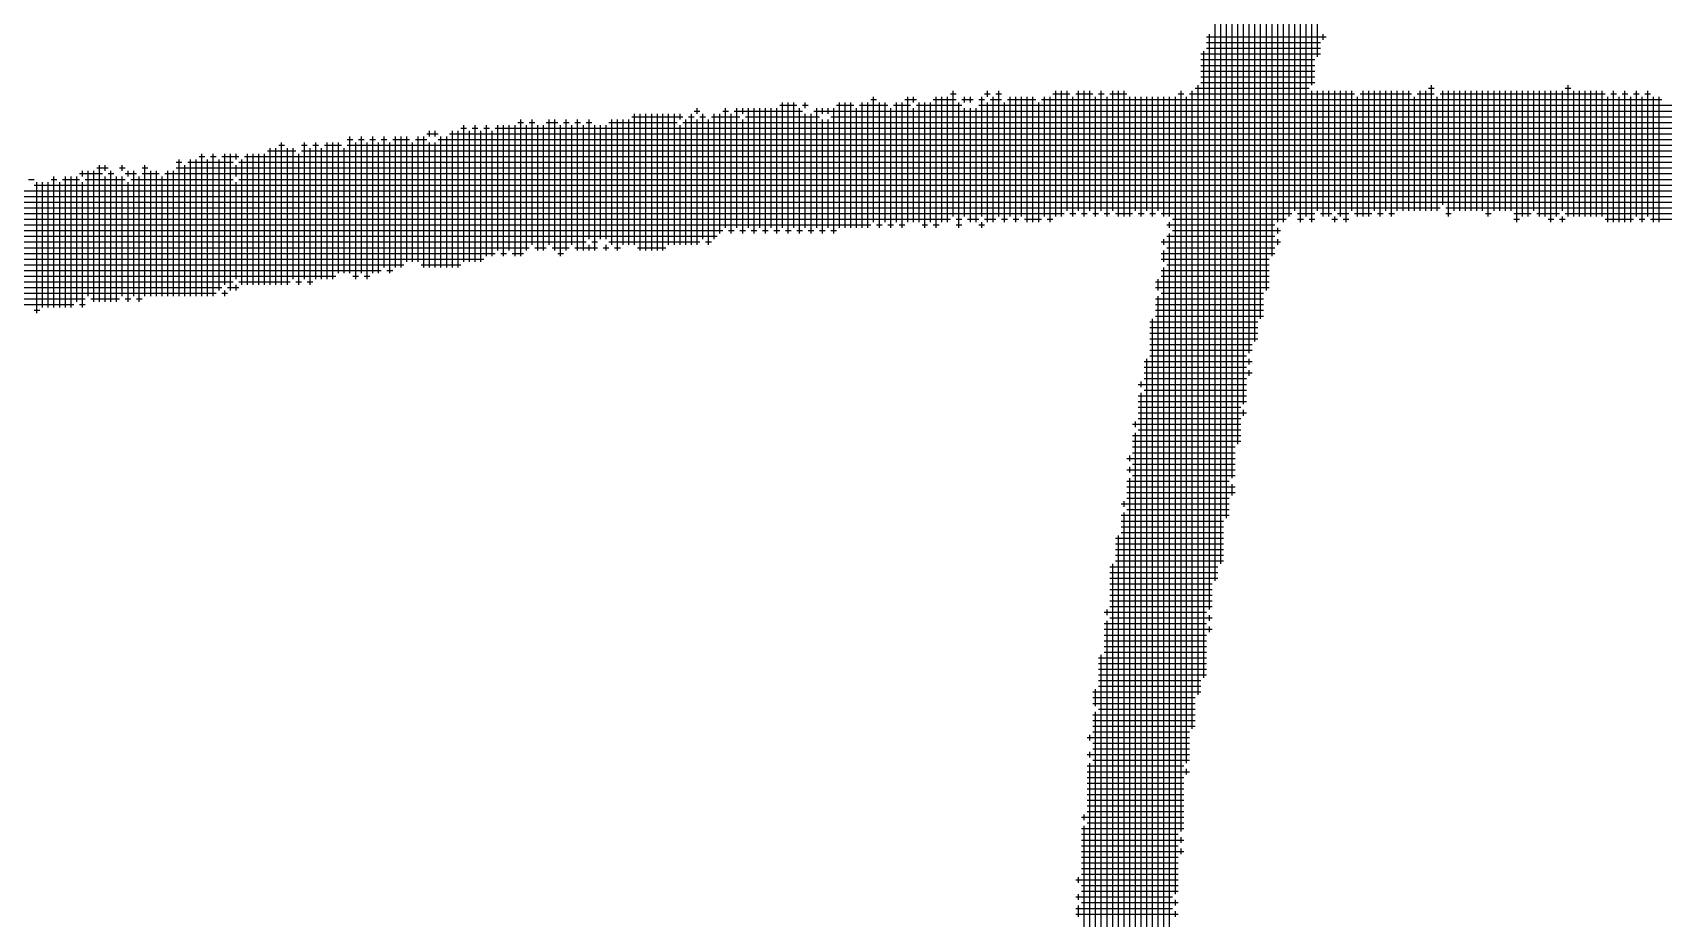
# Model space of a CAD drawing. Header units: feet. Extents: x 0 to 510288, y 0 to 371336.
# Drawn here: x 357840 to 359193, y 88066 to 88801 of the extents above; entities that cross this region are included whole.
import ezdxf

# ---------------------------------------------------------------- set-up
doc = ezdxf.new("R2010")
doc.units = ezdxf.units.FT
doc.header["$LTSCALE"] = 100
doc.header["$MEASUREMENT"] = 0
doc.layers.add('CX-MISC', color=2, linetype='CONTINUOUS')

msp = doc.modelspace()

# ---------------------------------------------------------------- linework, layer by layer
at = {"layer": 'CX-MISC'}
for p, q in [((358906.2, 88780.4, 12271.3), (358906.2, 89224.6, 12271.3)), ((358892, 88643.4, 12271.3), (358892, 89215.1, 12271.3)), ((358896.7, 88648.1, 12271.3), (358896.7, 89219.8, 12271.3)), ((358901.5, 88756.8, 12271.3), (358901.5, 89219.8, 12271.3)), ((358887.3, 88652.8, 12271.3), (358887.3, 89068.6, 12271.3)), ((358882.6, 88648.1, 12271.3), (358882.6, 89049.7, 12271.3)), ((358877.8, 88643.4, 12271.3), (358877.8, 89030.8, 12271.3)), ((358873.1, 88643.4, 12271.3), (358873.1, 89002.5, 12271.3)), ((358868.4, 88615, 12271.3), (358868.4, 88988.3, 12271.3)), ((358863.7, 88586.7, 12271.3), (358863.7, 88969.4, 12271.3)), ((358858.9, 88563.1, 12271.3), (358858.9, 88955.2, 12271.3)), ((358854.2, 88544.2, 12271.3), (358854.2, 88941.1, 12271.3)), ((358849.5, 88534.7, 12271.3), (358849.5, 88917.4, 12271.3)), ((358844.8, 88492.2, 12271.3), (358844.8, 88893.8, 12271.3)), ((358840, 88459.1, 12271.3), (358840, 88884.4, 12271.3)), ((358835.3, 88430.8, 12271.3), (358835.3, 88860.7, 12271.3)), ((358830.6, 88397.7, 12271.3), (358830.6, 88851.3, 12271.3)), ((358825.9, 88359.9, 12271.3), (358825.9, 88832.4, 12271.3)), ((358821.1, 88345.7, 12271.3), (358821.1, 88822.9, 12271.3)), ((358814, 88797, 12271.3), (358913.3, 88797, 12271.3)), ((358814, 88792.2, 12271.3), (358908.5, 88792.2, 12271.3)), ((358816.4, 88322.1, 12271.3), (358816.4, 88799.3, 12271.3)), ((358910.9, 88794.6, 12271.3), (358910.9, 88799.3, 12271.3)), ((358809.3, 88782.8, 12271.3), (358908.5, 88782.8, 12271.3)), ((358809.3, 88778.1, 12271.3), (358903.8, 88778.1, 12271.3)), ((358811.7, 88265.4, 12271.3), (358811.7, 88785.1, 12271.3)), ((358814, 88787.5, 12271.3), (358908.5, 88787.5, 12271.3)), ((358809.3, 88773.3, 12271.3), (358903.8, 88773.3, 12271.3)), ((358809.3, 88768.6, 12271.3), (358903.8, 88768.6, 12271.3)), ((358809.3, 88763.9, 12271.3), (358903.8, 88763.9, 12271.3)), ((358601.4, 88749.7, 12271.3), (358606.1, 88749.7, 12271.3)), ((358603.8, 88648.1, 12271.3), (358603.8, 88752.1, 12271.3)), ((358629.8, 88749.7, 12271.3), (358634.5, 88749.7, 12271.3)), ((358632.1, 88747.3, 12271.3), (358632.1, 88752.1, 12271.3)), ((358639.2, 88749.7, 12271.3), (358643.9, 88749.7, 12271.3)), ((358641.6, 88648.1, 12271.3), (358641.6, 88752.1, 12271.3)), ((358686.5, 88749.7, 12271.3), (358700.6, 88749.7, 12271.3)), ((358688.8, 88648.1, 12271.3), (358688.8, 88752.1, 12271.3)), ((358693.6, 88648.1, 12271.3), (358693.6, 88752.1, 12271.3)), ((358698.3, 88652.8, 12271.3), (358698.3, 88752.1, 12271.3)), ((358705.4, 88749.7, 12271.3), (358719.5, 88749.7, 12271.3)), ((358707.7, 88652.8, 12271.3), (358707.7, 88752.1, 12271.3)), ((358712.5, 88648.1, 12271.3), (358712.5, 88752.1, 12271.3)), ((358717.2, 88652.8, 12271.3), (358717.2, 88752.1, 12271.3)), ((358724.3, 88749.7, 12271.3), (358729, 88749.7, 12271.3)), ((358726.6, 88652.8, 12271.3), (358726.6, 88752.1, 12271.3)), ((358733.7, 88749.7, 12271.3), (358747.9, 88749.7, 12271.3)), ((358736.1, 88652.8, 12271.3), (358736.1, 88752.1, 12271.3)), ((358740.8, 88648.1, 12271.3), (358740.8, 88752.1, 12271.3)), ((358745.5, 88648.1, 12271.3), (358745.5, 88752.1, 12271.3)), ((358790.4, 88749.7, 12271.3), (358795.1, 88749.7, 12271.3)), ((358792.8, 88137.8, 12271.3), (358792.8, 88752.1, 12271.3)), ((358799.9, 88749.7, 12271.3), (358936.9, 88749.7, 12271.3)), ((358802.2, 88222.9, 12271.3), (358802.2, 88752.1, 12271.3)), ((358804.6, 88754.4, 12271.3), (358899.1, 88754.4, 12271.3)), ((358807, 88251.2, 12271.3), (358807, 88756.8, 12271.3)), ((358809.3, 88759.2, 12271.3), (358903.8, 88759.2, 12271.3)), ((358901.5, 88643.4, 12271.3), (358901.5, 88752.1, 12271.3)), ((358906.2, 88652.8, 12271.3), (358906.2, 88752.1, 12271.3)), ((358910.9, 88648.1, 12271.3), (358910.9, 88752.1, 12271.3)), ((358915.6, 88648.1, 12271.3), (358915.6, 88752.1, 12271.3)), ((358920.4, 88652.8, 12271.3), (358920.4, 88752.1, 12271.3)), ((358925.1, 88648.1, 12271.3), (358925.1, 88752.1, 12271.3)), ((358929.8, 88643.4, 12271.3), (358929.8, 88752.1, 12271.3)), ((358934.5, 88652.8, 12271.3), (358934.5, 88752.1, 12271.3)), ((358941.6, 88749.7, 12271.3), (358984.1, 88749.7, 12271.3)), ((358944, 88648.1, 12271.3), (358944, 88752.1, 12271.3)), ((358948.7, 88648.1, 12271.3), (358948.7, 88752.1, 12271.3)), ((358953.4, 88652.8, 12271.3), (358953.4, 88752.1, 12271.3)), ((358958.2, 88648.1, 12271.3), (358958.2, 88752.1, 12271.3)), ((358962.9, 88652.8, 12271.3), (358962.9, 88752.1, 12271.3)), ((358967.6, 88648.1, 12271.3), (358967.6, 88752.1, 12271.3)), ((358972.3, 88652.8, 12271.3), (358972.3, 88752.1, 12271.3)), ((358977.1, 88652.8, 12271.3), (358977.1, 88752.1, 12271.3)), ((358981.8, 88652.8, 12271.3), (358981.8, 88752.1, 12271.3)), ((358988.9, 88749.7, 12271.3), (359003, 88749.7, 12271.3)), ((358991.2, 88652.8, 12271.3), (358991.2, 88752.1, 12271.3)), ((358996, 88652.8, 12271.3), (358996, 88752.1, 12271.3)), ((358998.3, 88754.4, 12271.3), (359003, 88754.4, 12271.3)), ((359000.7, 88652.8, 12271.3), (359000.7, 88756.8, 12271.3)), ((359007.8, 88749.7, 12271.3), (359144.8, 88749.7, 12271.3)), ((359010.1, 88657.6, 12271.3), (359010.1, 88752.1, 12271.3)), ((359014.9, 88648.1, 12271.3), (359014.9, 88752.1, 12271.3)), ((359019.6, 88652.8, 12271.3), (359019.6, 88752.1, 12271.3)), ((359024.3, 88652.8, 12271.3), (359024.3, 88752.1, 12271.3)), ((359029, 88652.8, 12271.3), (359029, 88752.1, 12271.3)), ((359033.8, 88652.8, 12271.3), (359033.8, 88752.1, 12271.3)), ((359038.5, 88652.8, 12271.3), (359038.5, 88752.1, 12271.3)), ((359043.2, 88652.8, 12271.3), (359043.2, 88752.1, 12271.3)), ((359047.9, 88648.1, 12271.3), (359047.9, 88752.1, 12271.3)), ((359052.7, 88652.8, 12271.3), (359052.7, 88752.1, 12271.3)), ((359057.4, 88652.8, 12271.3), (359057.4, 88752.1, 12271.3)), ((359062.1, 88652.8, 12271.3), (359062.1, 88752.1, 12271.3)), ((359066.8, 88652.8, 12271.3), (359066.8, 88752.1, 12271.3)), ((359071.6, 88643.4, 12271.3), (359071.6, 88752.1, 12271.3)), ((359076.3, 88648.1, 12271.3), (359076.3, 88752.1, 12271.3)), ((359081, 88648.1, 12271.3), (359081, 88752.1, 12271.3)), ((359085.7, 88652.8, 12271.3), (359085.7, 88752.1, 12271.3)), ((359090.5, 88648.1, 12271.3), (359090.5, 88752.1, 12271.3)), ((359095.2, 88648.1, 12271.3), (359095.2, 88752.1, 12271.3)), ((359099.9, 88643.4, 12271.3), (359099.9, 88752.1, 12271.3)), ((359104.6, 88648.1, 12271.3), (359104.6, 88752.1, 12271.3)), ((359109.4, 88652.8, 12271.3), (359109.4, 88752.1, 12271.3)), ((359111.7, 88754.4, 12271.3), (359116.4, 88754.4, 12271.3)), ((359114.1, 88648.1, 12271.3), (359114.1, 88756.8, 12271.3)), ((359118.8, 88648.1, 12271.3), (359118.8, 88752.1, 12271.3)), ((359123.5, 88648.1, 12271.3), (359123.5, 88752.1, 12271.3)), ((359128.3, 88648.1, 12271.3), (359128.3, 88752.1, 12271.3)), ((359133, 88648.1, 12271.3), (359133, 88752.1, 12271.3)), ((359137.7, 88648.1, 12271.3), (359137.7, 88752.1, 12271.3)), ((359142.4, 88648.1, 12271.3), (359142.4, 88752.1, 12271.3)), ((359149.5, 88749.7, 12271.3), (359154.2, 88749.7, 12271.3)), ((359151.9, 88643.4, 12271.3), (359151.9, 88752.1, 12271.3)), ((359159, 88749.7, 12271.3), (359163.7, 88749.7, 12271.3)), ((359161.3, 88643.4, 12271.3), (359161.3, 88752.1, 12271.3)), ((359168.4, 88749.7, 12271.3), (359173.1, 88749.7, 12271.3)), ((359170.8, 88648.1, 12271.3), (359170.8, 88752.1, 12271.3)), ((359177.9, 88749.7, 12271.3), (359182.6, 88749.7, 12271.3)), ((359180.2, 88648.1, 12271.3), (359180.2, 88752.1, 12271.3)), ((358391.2, 88733.2, 12271.3), (358391.2, 88737.9, 12271.3)), ((358414.8, 88638.7, 12271.3), (358414.8, 88737.9, 12271.3)), ((358424.2, 88638.7, 12271.3), (358424.2, 88737.9, 12271.3)), ((358429, 88733.2, 12271.3), (358429, 88737.9, 12271.3)), ((358433.7, 88638.7, 12271.3), (358433.7, 88737.9, 12271.3)), ((358438.4, 88633.9, 12271.3), (358438.4, 88737.9, 12271.3)), ((358443.1, 88638.7, 12271.3), (358443.1, 88737.9, 12271.3)), ((358447.9, 88633.9, 12271.3), (358447.9, 88737.9, 12271.3)), ((358452.6, 88638.7, 12271.3), (358452.6, 88737.9, 12271.3)), ((358457.3, 88633.9, 12271.3), (358457.3, 88737.9, 12271.3)), ((358459.7, 88740.3, 12271.3), (358473.8, 88740.3, 12271.3)), ((358462, 88638.7, 12271.3), (358462, 88742.6, 12271.3)), ((358466.8, 88633.9, 12271.3), (358466.8, 88742.6, 12271.3)), ((358471.5, 88638.7, 12271.3), (358471.5, 88742.6, 12271.3)), ((358476.2, 88633.9, 12271.3), (358476.2, 88737.9, 12271.3)), ((358478.6, 88740.3, 12271.3), (358483.3, 88740.3, 12271.3)), ((358480.9, 88737.9, 12271.3), (358480.9, 88742.6, 12271.3)), ((358490.4, 88638.7, 12271.3), (358490.4, 88737.9, 12271.3)), ((358495.1, 88733.2, 12271.3), (358495.1, 88737.9, 12271.3)), ((358499.8, 88733.2, 12271.3), (358499.8, 88737.9, 12271.3)), ((358504.6, 88633.9, 12271.3), (358504.6, 88737.9, 12271.3)), ((358506.9, 88740.3, 12271.3), (358521.1, 88740.3, 12271.3)), ((358509.3, 88638.7, 12271.3), (358509.3, 88742.6, 12271.3)), ((358514, 88638.7, 12271.3), (358514, 88742.6, 12271.3)), ((358518.7, 88638.7, 12271.3), (358518.7, 88742.6, 12271.3)), ((358523.5, 88638.7, 12271.3), (358523.5, 88737.9, 12271.3)), ((358525.8, 88740.3, 12271.3), (358549.4, 88740.3, 12271.3)), ((358528.2, 88638.7, 12271.3), (358528.2, 88742.6, 12271.3)), ((358532.9, 88638.7, 12271.3), (358532.9, 88742.6, 12271.3)), ((358535.3, 88745, 12271.3), (358540, 88745, 12271.3)), ((358537.6, 88643.4, 12271.3), (358537.6, 88747.3, 12271.3)), ((358542.4, 88638.7, 12271.3), (358542.4, 88742.6, 12271.3)), ((358547.1, 88643.4, 12271.3), (358547.1, 88742.6, 12271.3)), ((358551.8, 88638.7, 12271.3), (358551.8, 88737.9, 12271.3)), ((358554.2, 88740.3, 12271.3), (358568.3, 88740.3, 12271.3)), ((358556.5, 88643.4, 12271.3), (358556.5, 88742.6, 12271.3)), ((358561.3, 88638.7, 12271.3), (358561.3, 88742.6, 12271.3)), ((358563.6, 88745, 12271.3), (358573.1, 88745, 12271.3)), ((358566, 88643.4, 12271.3), (358566, 88747.3, 12271.3)), ((358570.7, 88742.6, 12271.3), (358570.7, 88747.3, 12271.3)), ((358570.7, 88643.4, 12271.3), (358570.7, 88737.9, 12271.3)), ((358573.1, 88740.3, 12271.3), (358610.9, 88740.3, 12271.3)), ((358575.4, 88643.4, 12271.3), (358575.4, 88742.6, 12271.3)), ((358580.2, 88638.7, 12271.3), (358580.2, 88742.6, 12271.3)), ((358584.9, 88643.4, 12271.3), (358584.9, 88742.6, 12271.3)), ((358587.2, 88745, 12271.3), (358606.1, 88745, 12271.3)), ((358589.6, 88638.7, 12271.3), (358589.6, 88747.3, 12271.3)), ((358594.3, 88643.4, 12271.3), (358594.3, 88747.3, 12271.3)), ((358599.1, 88643.4, 12271.3), (358599.1, 88747.3, 12271.3)), ((358608.5, 88638.7, 12271.3), (358608.5, 88742.6, 12271.3)), ((358610.9, 88745, 12271.3), (358620.3, 88745, 12271.3)), ((358613.2, 88742.6, 12271.3), (358613.2, 88747.3, 12271.3)), ((358613.2, 88648.1, 12271.3), (358613.2, 88737.9, 12271.3)), ((358618, 88742.6, 12271.3), (358618, 88747.3, 12271.3)), ((358618, 88643.4, 12271.3), (358618, 88737.9, 12271.3)), ((358622.7, 88643.4, 12271.3), (358622.7, 88737.9, 12271.3)), ((358625, 88745, 12271.3), (358629.8, 88745, 12271.3)), ((358625, 88740.3, 12271.3), (359296, 88740.3, 12271.3)), ((358627.4, 88648.1, 12271.3), (358627.4, 88747.3, 12271.3)), ((358632.1, 88643.4, 12271.3), (358632.1, 88742.6, 12271.3)), ((358634.5, 88745, 12271.3), (358643.9, 88745, 12271.3)), ((358636.9, 88643.4, 12271.3), (358636.9, 88747.3, 12271.3)), ((358646.3, 88643.4, 12271.3), (358646.3, 88742.6, 12271.3)), ((358648.7, 88745, 12271.3), (358672.3, 88745, 12271.3)), ((358651, 88648.1, 12271.3), (358651, 88747.3, 12271.3)), ((358655.8, 88643.4, 12271.3), (358655.8, 88747.3, 12271.3)), ((358660.5, 88648.1, 12271.3), (358660.5, 88747.3, 12271.3)), ((358665.2, 88643.4, 12271.3), (358665.2, 88747.3, 12271.3)), ((358669.9, 88643.4, 12271.3), (358669.9, 88747.3, 12271.3)), ((358674.7, 88643.4, 12271.3), (358674.7, 88742.6, 12271.3)), ((358677, 88745, 12271.3), (359192, 88745, 12271.3)), ((358679.4, 88648.1, 12271.3), (358679.4, 88747.3, 12271.3)), ((358684.1, 88643.4, 12271.3), (358684.1, 88747.3, 12271.3)), ((358703, 88648.1, 12271.3), (358703, 88747.3, 12271.3)), ((358721.9, 88648.1, 12271.3), (358721.9, 88747.3, 12271.3)), ((358731.4, 88648.1, 12271.3), (358731.4, 88747.3, 12271.3)), ((358750.3, 88648.1, 12271.3), (358750.3, 88747.3, 12271.3)), ((358755, 88652.8, 12271.3), (358755, 88747.3, 12271.3)), ((358759.7, 88648.1, 12271.3), (358759.7, 88747.3, 12271.3)), ((358764.4, 88652.8, 12271.3), (358764.4, 88747.3, 12271.3)), ((358769.2, 88648.1, 12271.3), (358769.2, 88747.3, 12271.3)), ((358773.9, 88652.8, 12271.3), (358773.9, 88747.3, 12271.3)), ((358778.6, 88648.1, 12271.3), (358778.6, 88747.3, 12271.3)), ((358783.3, 88648.1, 12271.3), (358783.3, 88747.3, 12271.3)), ((358788.1, 88085.8, 12271.3), (358788.1, 88747.3, 12271.3)), ((358797.5, 88194.5, 12271.3), (358797.5, 88747.3, 12271.3)), ((358939.3, 88648.1, 12271.3), (358939.3, 88747.3, 12271.3)), ((358986.5, 88652.8, 12271.3), (358986.5, 88747.3, 12271.3)), ((359005.4, 88652.8, 12271.3), (359005.4, 88747.3, 12271.3)), ((359147.2, 88643.4, 12271.3), (359147.2, 88747.3, 12271.3)), ((359156.6, 88643.4, 12271.3), (359156.6, 88747.3, 12271.3)), ((359166.1, 88643.4, 12271.3), (359166.1, 88747.3, 12271.3)), ((359175.5, 88643.4, 12271.3), (359175.5, 88747.3, 12271.3)), ((359185, 88643.4, 12271.3), (359185, 88747.3, 12271.3)), ((359189.7, 88643.4, 12271.3), (359189.7, 88747.3, 12271.3)), ((358197.4, 88610.3, 12271.3), (358197.4, 88723.7, 12271.3)), ((358206.9, 88610.3, 12271.3), (358206.9, 88723.7, 12271.3)), ((358216.3, 88615, 12271.3), (358216.3, 88723.7, 12271.3)), ((358225.8, 88619.8, 12271.3), (358225.8, 88723.7, 12271.3)), ((358230.5, 88615, 12271.3), (358230.5, 88723.7, 12271.3)), ((358235.2, 88619.8, 12271.3), (358235.2, 88723.7, 12271.3)), ((358240, 88615, 12271.3), (358240, 88723.7, 12271.3)), ((358242.3, 88726.1, 12271.3), (358247, 88726.1, 12271.3)), ((358244.7, 88615, 12271.3), (358244.7, 88728.4, 12271.3)), ((358249.4, 88619.8, 12271.3), (358249.4, 88723.7, 12271.3)), ((358251.8, 88726.1, 12271.3), (358256.5, 88726.1, 12271.3)), ((358254.1, 88624.5, 12271.3), (358254.1, 88728.4, 12271.3)), ((358258.9, 88619.8, 12271.3), (358258.9, 88723.7, 12271.3)), ((358263.6, 88619.8, 12271.3), (358263.6, 88723.7, 12271.3)), ((358265.9, 88726.1, 12271.3), (358275.4, 88726.1, 12271.3)), ((358268.3, 88624.5, 12271.3), (358268.3, 88728.4, 12271.3)), ((358273, 88619.8, 12271.3), (358273, 88728.4, 12271.3)), ((358277.8, 88615, 12271.3), (358277.8, 88723.7, 12271.3)), ((358280.1, 88726.1, 12271.3), (358284.8, 88726.1, 12271.3)), ((358282.5, 88619.8, 12271.3), (358282.5, 88728.4, 12271.3)), ((358287.2, 88624.5, 12271.3), (358287.2, 88723.7, 12271.3)), ((358289.6, 88726.1, 12271.3), (358294.3, 88726.1, 12271.3)), ((358291.9, 88619.8, 12271.3), (358291.9, 88728.4, 12271.3)), ((358296.7, 88619.8, 12271.3), (358296.7, 88723.7, 12271.3)), ((358299, 88726.1, 12271.3), (358303.7, 88726.1, 12271.3)), ((358301.4, 88629.2, 12271.3), (358301.4, 88728.4, 12271.3)), ((358306.1, 88619.8, 12271.3), (358306.1, 88723.7, 12271.3)), ((358310.8, 88629.2, 12271.3), (358310.8, 88723.7, 12271.3)), ((358315.6, 88629.2, 12271.3), (358315.6, 88723.7, 12271.3)), ((358317.9, 88726.1, 12271.3), (358374.6, 88726.1, 12271.3)), ((358320.3, 88624.5, 12271.3), (358320.3, 88728.4, 12271.3)), ((358325, 88619.8, 12271.3), (358325, 88728.4, 12271.3)), ((358329.7, 88624.5, 12271.3), (358329.7, 88728.4, 12271.3)), ((358334.5, 88624.5, 12271.3), (358334.5, 88728.4, 12271.3)), ((358336.8, 88730.8, 12271.3), (358379.3, 88730.8, 12271.3)), ((358339.2, 88624.5, 12271.3), (358339.2, 88733.2, 12271.3)), ((358343.9, 88619.8, 12271.3), (358343.9, 88733.2, 12271.3)), ((358348.6, 88619.8, 12271.3), (358348.6, 88733.2, 12271.3)), ((358353.4, 88619.8, 12271.3), (358353.4, 88733.2, 12271.3)), ((358358.1, 88619.8, 12271.3), (358358.1, 88733.2, 12271.3)), ((358362.8, 88619.8, 12271.3), (358362.8, 88733.2, 12271.3)), ((358367.5, 88624.5, 12271.3), (358367.5, 88733.2, 12271.3)), ((358372.3, 88624.5, 12271.3), (358372.3, 88733.2, 12271.3)), ((358377, 88728.4, 12271.3), (358377, 88733.2, 12271.3)), ((358377, 88624.5, 12271.3), (358377, 88723.7, 12271.3)), ((358379.3, 88726.1, 12271.3), (359466.1, 88726.1, 12271.3)), ((358381.7, 88624.5, 12271.3), (358381.7, 88728.4, 12271.3)), ((358384.1, 88730.8, 12271.3), (358388.8, 88730.8, 12271.3)), ((358386.4, 88624.5, 12271.3), (358386.4, 88733.2, 12271.3)), ((358388.8, 88735.5, 12271.3), (358393.5, 88735.5, 12271.3)), ((358391.2, 88624.5, 12271.3), (358391.2, 88728.4, 12271.3)), ((358393.5, 88730.8, 12271.3), (358398.2, 88730.8, 12271.3)), ((358395.9, 88629.2, 12271.3), (358395.9, 88733.2, 12271.3)), ((358400.6, 88624.5, 12271.3), (358400.6, 88728.4, 12271.3)), ((358403, 88730.8, 12271.3), (358426.6, 88730.8, 12271.3)), ((358405.3, 88629.2, 12271.3), (358405.3, 88733.2, 12271.3)), ((358410.1, 88633.9, 12271.3), (358410.1, 88733.2, 12271.3)), ((358412.4, 88735.5, 12271.3), (358417.1, 88735.5, 12271.3)), ((358419.5, 88633.9, 12271.3), (358419.5, 88733.2, 12271.3)), ((358421.9, 88735.5, 12271.3), (358478.6, 88735.5, 12271.3)), ((358429, 88633.9, 12271.3), (358429, 88728.4, 12271.3)), ((358431.3, 88730.8, 12271.3), (358492.7, 88730.8, 12271.3)), ((358480.9, 88638.7, 12271.3), (358480.9, 88733.2, 12271.3)), ((358485.7, 88633.9, 12271.3), (358485.7, 88733.2, 12271.3)), ((358488, 88735.5, 12271.3), (359352.7, 88735.5, 12271.3)), ((358495.1, 88633.9, 12271.3), (358495.1, 88728.4, 12271.3)), ((358499.8, 88638.7, 12271.3), (358499.8, 88728.4, 12271.3)), ((358502.2, 88730.8, 12271.3), (359437.7, 88730.8, 12271.3)), ((358046.2, 88591.4, 12271.3), (358046.2, 88709.5, 12271.3)), ((358065.1, 88596.1, 12271.3), (358065.1, 88709.5, 12271.3)), ((358074.6, 88596.1, 12271.3), (358074.6, 88709.5, 12271.3)), ((358084, 88596.1, 12271.3), (358084, 88709.5, 12271.3)), ((358088.8, 88596.1, 12271.3), (358088.8, 88709.5, 12271.3)), ((358093.5, 88600.9, 12271.3), (358093.5, 88709.5, 12271.3)), ((358100.6, 88711.9, 12271.3), (358105.3, 88711.9, 12271.3)), ((358102.9, 88600.9, 12271.3), (358102.9, 88714.3, 12271.3)), ((358107.7, 88596.1, 12271.3), (358107.7, 88709.5, 12271.3)), ((358110, 88711.9, 12271.3), (358114.7, 88711.9, 12271.3)), ((358112.4, 88600.9, 12271.3), (358112.4, 88714.3, 12271.3)), ((358117.1, 88596.1, 12271.3), (358117.1, 88709.5, 12271.3)), ((358119.5, 88711.9, 12271.3), (358124.2, 88711.9, 12271.3)), ((358121.8, 88600.9, 12271.3), (358121.8, 88714.3, 12271.3)), ((358126.6, 88600.9, 12271.3), (358126.6, 88709.5, 12271.3)), ((358128.9, 88711.9, 12271.3), (358133.6, 88711.9, 12271.3)), ((358131.3, 88605.6, 12271.3), (358131.3, 88714.3, 12271.3)), ((358136, 88600.9, 12271.3), (358136, 88709.5, 12271.3)), ((358138.4, 88711.9, 12271.3), (358152.5, 88711.9, 12271.3)), ((358140.7, 88605.6, 12271.3), (358140.7, 88714.3, 12271.3)), ((358145.5, 88605.6, 12271.3), (358145.5, 88714.3, 12271.3)), ((358150.2, 88610.3, 12271.3), (358150.2, 88714.3, 12271.3)), ((358154.9, 88610.3, 12271.3), (358154.9, 88709.5, 12271.3)), ((358157.3, 88711.9, 12271.3), (358166.7, 88711.9, 12271.3)), ((358159.6, 88610.3, 12271.3), (358159.6, 88714.3, 12271.3)), ((358164.4, 88605.6, 12271.3), (358164.4, 88714.3, 12271.3)), ((358166.7, 88716.6, 12271.3), (358176.2, 88716.6, 12271.3)), ((358169.1, 88714.3, 12271.3), (358169.1, 88719, 12271.3)), ((358169.1, 88605.6, 12271.3), (358169.1, 88709.5, 12271.3)), ((358173.8, 88714.3, 12271.3), (358173.8, 88719, 12271.3)), ((358173.8, 88605.6, 12271.3), (358173.8, 88709.5, 12271.3)), ((358176.2, 88711.9, 12271.3), (359560.6, 88711.9, 12271.3)), ((358178.5, 88605.6, 12271.3), (358178.5, 88714.3, 12271.3)), ((358183.3, 88605.6, 12271.3), (358183.3, 88714.3, 12271.3)), ((358185.6, 88716.6, 12271.3), (359541.7, 88716.6, 12271.3)), ((358188, 88605.6, 12271.3), (358188, 88719, 12271.3)), ((358192.7, 88605.6, 12271.3), (358192.7, 88719, 12271.3)), ((358195.1, 88721.4, 12271.3), (358199.8, 88721.4, 12271.3)), ((358202.2, 88610.3, 12271.3), (358202.2, 88719, 12271.3)), ((358204.5, 88721.4, 12271.3), (358209.2, 88721.4, 12271.3)), ((358211.6, 88610.3, 12271.3), (358211.6, 88719, 12271.3)), ((358214, 88721.4, 12271.3), (358218.7, 88721.4, 12271.3)), ((358221.1, 88615, 12271.3), (358221.1, 88719, 12271.3)), ((358223.4, 88721.4, 12271.3), (359513.3, 88721.4, 12271.3)), ((357961.2, 88582, 12271.3), (357961.2, 88695.4, 12271.3)), ((357970.6, 88582, 12271.3), (357970.6, 88695.4, 12271.3)), ((357975.4, 88582, 12271.3), (357975.4, 88695.4, 12271.3)), ((357977.7, 88697.7, 12271.3), (357982.4, 88697.7, 12271.3)), ((357980.1, 88582, 12271.3), (357980.1, 88700.1, 12271.3)), ((357984.8, 88582, 12271.3), (357984.8, 88695.4, 12271.3)), ((357987.2, 88697.7, 12271.3), (357991.9, 88697.7, 12271.3)), ((357989.5, 88582, 12271.3), (357989.5, 88700.1, 12271.3)), ((357994.3, 88586.7, 12271.3), (357994.3, 88695.4, 12271.3)), ((357996.6, 88697.7, 12271.3), (358010.8, 88697.7, 12271.3)), ((357999, 88591.4, 12271.3), (357999, 88700.1, 12271.3)), ((358003.7, 88586.7, 12271.3), (358003.7, 88700.1, 12271.3)), ((358008.4, 88695.4, 12271.3), (358008.4, 88700.1, 12271.3)), ((358013.2, 88591.4, 12271.3), (358013.2, 88695.4, 12271.3)), ((358015.5, 88697.7, 12271.3), (359631.5, 88697.7, 12271.3)), ((358017.9, 88591.4, 12271.3), (358017.9, 88700.1, 12271.3)), ((358022.6, 88591.4, 12271.3), (358022.6, 88700.1, 12271.3)), ((358027.3, 88591.4, 12271.3), (358027.3, 88700.1, 12271.3)), ((358032.1, 88591.4, 12271.3), (358032.1, 88700.1, 12271.3)), ((358034.4, 88702.5, 12271.3), (358058, 88702.5, 12271.3)), ((358036.8, 88591.4, 12271.3), (358036.8, 88704.8, 12271.3)), ((358041.5, 88591.4, 12271.3), (358041.5, 88704.8, 12271.3)), ((358043.9, 88707.2, 12271.3), (358048.6, 88707.2, 12271.3)), ((358051, 88591.4, 12271.3), (358051, 88704.8, 12271.3)), ((358055.7, 88596.1, 12271.3), (358055.7, 88704.8, 12271.3)), ((358060.4, 88591.4, 12271.3), (358060.4, 88700.1, 12271.3)), ((358062.8, 88707.2, 12271.3), (358067.5, 88707.2, 12271.3)), ((358062.8, 88702.5, 12271.3), (359617.3, 88702.5, 12271.3)), ((358069.9, 88591.4, 12271.3), (358069.9, 88704.8, 12271.3)), ((358072.2, 88707.2, 12271.3), (358076.9, 88707.2, 12271.3)), ((358079.3, 88596.1, 12271.3), (358079.3, 88704.8, 12271.3)), ((358081.7, 88707.2, 12271.3), (358095.8, 88707.2, 12271.3)), ((358098.2, 88600.9, 12271.3), (358098.2, 88704.8, 12271.3)), ((358100.6, 88707.2, 12271.3), (359598.4, 88707.2, 12271.3)), ((357878.5, 88683.6, 12271.3), (357897.4, 88683.6, 12271.3)), ((357880.9, 88681.2, 12271.3), (357880.9, 88685.9, 12271.3)), ((357885.6, 88582, 12271.3), (357885.6, 88685.9, 12271.3)), ((357890.3, 88577.2, 12271.3), (357890.3, 88685.9, 12271.3)), ((357892.7, 88688.3, 12271.3), (357902.1, 88688.3, 12271.3)), ((357895, 88577.2, 12271.3), (357895, 88690.6, 12271.3)), ((357899.8, 88685.9, 12271.3), (357899.8, 88690.6, 12271.3)), ((357902.1, 88683.6, 12271.3), (357906.8, 88683.6, 12271.3)), ((357904.5, 88577.2, 12271.3), (357904.5, 88685.9, 12271.3)), ((357911.6, 88688.3, 12271.3), (357916.3, 88688.3, 12271.3)), ((357913.9, 88685.9, 12271.3), (357913.9, 88690.6, 12271.3)), ((357916.3, 88683.6, 12271.3), (357925.7, 88683.6, 12271.3)), ((357918.7, 88681.2, 12271.3), (357918.7, 88685.9, 12271.3)), ((357923.4, 88582, 12271.3), (357923.4, 88685.9, 12271.3)), ((357930.5, 88688.3, 12271.3), (357935.2, 88688.3, 12271.3)), ((357930.5, 88683.6, 12271.3), (357944.6, 88683.6, 12271.3)), ((357932.8, 88582, 12271.3), (357932.8, 88690.6, 12271.3)), ((357937.6, 88582, 12271.3), (357937.6, 88685.9, 12271.3)), ((357942.3, 88582, 12271.3), (357942.3, 88685.9, 12271.3)), ((357949.4, 88683.6, 12271.3), (359683.4, 88683.6, 12271.3)), ((357951.7, 88582, 12271.3), (357951.7, 88685.9, 12271.3)), ((357956.5, 88582, 12271.3), (357956.5, 88685.9, 12271.3)), ((357958.8, 88693, 12271.3), (357963.5, 88693, 12271.3)), ((357958.8, 88688.3, 12271.3), (359664.5, 88688.3, 12271.3)), ((357965.9, 88582, 12271.3), (357965.9, 88690.6, 12271.3)), ((357968.3, 88693, 12271.3), (358006.1, 88693, 12271.3)), ((358008.4, 88681.2, 12271.3), (358008.4, 88690.6, 12271.3)), ((358010.8, 88693, 12271.3), (359655.1, 88693, 12271.3)), ((357826.5, 88669.4, 12271.3), (359716.5, 88669.4, 12271.3)), ((357836, 88678.8, 12271.3), (357840.7, 88678.8, 12271.3)), ((357840.7, 88674.1, 12271.3), (359711.8, 88674.1, 12271.3)), ((357843.1, 88567.8, 12271.3), (357843.1, 88676.5, 12271.3)), ((357847.8, 88572.5, 12271.3), (357847.8, 88676.5, 12271.3)), ((357852.5, 88572.5, 12271.3), (357852.5, 88676.5, 12271.3)), ((357854.9, 88678.8, 12271.3), (357859.6, 88678.8, 12271.3)), ((357857.2, 88572.5, 12271.3), (357857.2, 88681.2, 12271.3)), ((357862, 88572.5, 12271.3), (357862, 88676.5, 12271.3)), ((357864.3, 88678.8, 12271.3), (357878.5, 88678.8, 12271.3)), ((357866.7, 88572.5, 12271.3), (357866.7, 88681.2, 12271.3)), ((357871.4, 88572.5, 12271.3), (357871.4, 88681.2, 12271.3)), ((357876.1, 88577.2, 12271.3), (357876.1, 88681.2, 12271.3)), ((357880.9, 88572.5, 12271.3), (357880.9, 88676.5, 12271.3)), ((357883.2, 88678.8, 12271.3), (357916.3, 88678.8, 12271.3)), ((357899.8, 88577.2, 12271.3), (357899.8, 88681.2, 12271.3)), ((357909.2, 88577.2, 12271.3), (357909.2, 88681.2, 12271.3)), ((357913.9, 88582, 12271.3), (357913.9, 88681.2, 12271.3)), ((357918.7, 88577.2, 12271.3), (357918.7, 88676.5, 12271.3)), ((357921, 88678.8, 12271.3), (358006.1, 88678.8, 12271.3)), ((357928.1, 88577.2, 12271.3), (357928.1, 88681.2, 12271.3)), ((357947, 88582, 12271.3), (357947, 88681.2, 12271.3)), ((358008.4, 88596.1, 12271.3), (358008.4, 88676.5, 12271.3)), ((358010.8, 88678.8, 12271.3), (359697.6, 88678.8, 12271.3)), ((357675.3, 88655.2, 12271.3), (359007.8, 88655.2, 12271.3)), ((357732, 88659.9, 12271.3), (359740.1, 88659.9, 12271.3)), ((357779.3, 88664.7, 12271.3), (359730.7, 88664.7, 12271.3)), ((359012.5, 88655.2, 12271.3), (359749.6, 88655.2, 12271.3)), ((357590.3, 88645.8, 12271.3), (358601.4, 88645.8, 12271.3)), ((357665.9, 88650.5, 12271.3), (358695.9, 88650.5, 12271.3)), ((358606.1, 88645.8, 12271.3), (358610.9, 88645.8, 12271.3)), ((358615.6, 88645.8, 12271.3), (358625, 88645.8, 12271.3)), ((358627.4, 88638.7, 12271.3), (358627.4, 88643.4, 12271.3)), ((358629.8, 88645.8, 12271.3), (358639.2, 88645.8, 12271.3)), ((358643.9, 88645.8, 12271.3), (358648.7, 88645.8, 12271.3)), ((358653.4, 88645.8, 12271.3), (358658.1, 88645.8, 12271.3)), ((358662.8, 88645.8, 12271.3), (358677, 88645.8, 12271.3)), ((358681.7, 88645.8, 12271.3), (358686.5, 88645.8, 12271.3)), ((358700.6, 88650.5, 12271.3), (358705.4, 88650.5, 12271.3)), ((358710.1, 88650.5, 12271.3), (358714.8, 88650.5, 12271.3)), ((358719.5, 88650.5, 12271.3), (358724.3, 88650.5, 12271.3)), ((358729, 88650.5, 12271.3), (358733.7, 88650.5, 12271.3)), ((358738.4, 88650.5, 12271.3), (358752.6, 88650.5, 12271.3)), ((358757.3, 88650.5, 12271.3), (358762.1, 88650.5, 12271.3)), ((358766.8, 88650.5, 12271.3), (358771.5, 88650.5, 12271.3)), ((358776.2, 88650.5, 12271.3), (358884.9, 88650.5, 12271.3)), ((358783.3, 88638.7, 12271.3), (358783.3, 88643.4, 12271.3)), ((358785.7, 88645.8, 12271.3), (358880.2, 88645.8, 12271.3)), ((358889.6, 88650.5, 12271.3), (358903.8, 88650.5, 12271.3)), ((358889.6, 88645.8, 12271.3), (358894.4, 88645.8, 12271.3)), ((358899.1, 88645.8, 12271.3), (358903.8, 88645.8, 12271.3)), ((358908.5, 88650.5, 12271.3), (358918, 88650.5, 12271.3)), ((358918, 88645.8, 12271.3), (358922.7, 88645.8, 12271.3)), ((358920.4, 88643.4, 12271.3), (358920.4, 88648.1, 12271.3)), ((358922.7, 88650.5, 12271.3), (358932.2, 88650.5, 12271.3)), ((358927.4, 88645.8, 12271.3), (358932.2, 88645.8, 12271.3)), ((358936.9, 88650.5, 12271.3), (358951.1, 88650.5, 12271.3)), ((358955.8, 88650.5, 12271.3), (358960.5, 88650.5, 12271.3)), ((358965.2, 88650.5, 12271.3), (358970, 88650.5, 12271.3)), ((359012.5, 88650.5, 12271.3), (359017.2, 88650.5, 12271.3)), ((359045.6, 88650.5, 12271.3), (359050.3, 88650.5, 12271.3)), ((359069.2, 88650.5, 12271.3), (359083.4, 88650.5, 12271.3)), ((359069.2, 88645.8, 12271.3), (359073.9, 88645.8, 12271.3)), ((359088.1, 88650.5, 12271.3), (359107, 88650.5, 12271.3)), ((359097.5, 88645.8, 12271.3), (359102.3, 88645.8, 12271.3)), ((359107, 88645.8, 12271.3), (359111.7, 88645.8, 12271.3)), ((359109.4, 88643.4, 12271.3), (359109.4, 88648.1, 12271.3)), ((359111.7, 88650.5, 12271.3), (359759, 88650.5, 12271.3)), ((359144.8, 88645.8, 12271.3), (359168.4, 88645.8, 12271.3)), ((359173.1, 88645.8, 12271.3), (359177.9, 88645.8, 12271.3)), ((359182.6, 88645.8, 12271.3), (359258.2, 88645.8, 12271.3)), ((357519.4, 88631.6, 12271.3), (358407.7, 88631.6, 12271.3)), ((357580.8, 88636.3, 12271.3), (358412.4, 88636.3, 12271.3)), ((357599.7, 88641, 12271.3), (358535.3, 88641, 12271.3)), ((358417.1, 88636.3, 12271.3), (358421.9, 88636.3, 12271.3)), ((358426.6, 88636.3, 12271.3), (358431.3, 88636.3, 12271.3)), ((358436, 88636.3, 12271.3), (358440.8, 88636.3, 12271.3)), ((358445.5, 88636.3, 12271.3), (358450.2, 88636.3, 12271.3)), ((358454.9, 88636.3, 12271.3), (358459.7, 88636.3, 12271.3)), ((358464.4, 88636.3, 12271.3), (358469.1, 88636.3, 12271.3)), ((358473.8, 88636.3, 12271.3), (358478.6, 88636.3, 12271.3)), ((358483.3, 88636.3, 12271.3), (358488, 88636.3, 12271.3)), ((358492.7, 88636.3, 12271.3), (358497.5, 88636.3, 12271.3)), ((358502.2, 88636.3, 12271.3), (358506.9, 88636.3, 12271.3)), ((358540, 88641, 12271.3), (358544.7, 88641, 12271.3)), ((358549.4, 88641, 12271.3), (358554.2, 88641, 12271.3)), ((358558.9, 88641, 12271.3), (358563.6, 88641, 12271.3)), ((358577.8, 88641, 12271.3), (358582.5, 88641, 12271.3)), ((358587.2, 88641, 12271.3), (358592, 88641, 12271.3)), ((358606.1, 88641, 12271.3), (358610.9, 88641, 12271.3)), ((358625, 88641, 12271.3), (358629.8, 88641, 12271.3)), ((358778.6, 88624.5, 12271.3), (358778.6, 88629.2, 12271.3)), ((358781, 88641, 12271.3), (358870.7, 88641, 12271.3)), ((358781, 88631.6, 12271.3), (358870.7, 88631.6, 12271.3)), ((358783.3, 87996.1, 12271.3), (358783.3, 88633.9, 12271.3)), ((358785.7, 88636.3, 12271.3), (358875.5, 88636.3, 12271.3)), ((358873.1, 88633.9, 12271.3), (358873.1, 88638.7, 12271.3)), ((358873.1, 88624.5, 12271.3), (358873.1, 88629.2, 12271.3)), ((357391.8, 88617.4, 12271.3), (358223.4, 88617.4, 12271.3)), ((357448.5, 88622.1, 12271.3), (358251.8, 88622.1, 12271.3)), ((357481.6, 88626.9, 12271.3), (358299, 88626.9, 12271.3)), ((358228.1, 88617.4, 12271.3), (358232.9, 88617.4, 12271.3)), ((358237.6, 88617.4, 12271.3), (358247, 88617.4, 12271.3)), ((358256.5, 88622.1, 12271.3), (358265.9, 88622.1, 12271.3)), ((358270.7, 88622.1, 12271.3), (358284.8, 88622.1, 12271.3)), ((358275.4, 88617.4, 12271.3), (358280.1, 88617.4, 12271.3)), ((358289.6, 88622.1, 12271.3), (358308.5, 88622.1, 12271.3)), ((358301.4, 88619.8, 12271.3), (358301.4, 88624.5, 12271.3)), ((358303.7, 88626.9, 12271.3), (358308.5, 88626.9, 12271.3)), ((358313.2, 88622.1, 12271.3), (358317.9, 88622.1, 12271.3)), ((358315.6, 88619.8, 12271.3), (358315.6, 88624.5, 12271.3)), ((358317.9, 88626.9, 12271.3), (358393.5, 88626.9, 12271.3)), ((358322.6, 88622.1, 12271.3), (358327.4, 88622.1, 12271.3)), ((358341.5, 88622.1, 12271.3), (358365.2, 88622.1, 12271.3)), ((358398.2, 88626.9, 12271.3), (358403, 88626.9, 12271.3)), ((358776.2, 88626.9, 12271.3), (358875.5, 88626.9, 12271.3)), ((358776.2, 88617.4, 12271.3), (358870.7, 88617.4, 12271.3)), ((358778.6, 88610.3, 12271.3), (358778.6, 88619.8, 12271.3)), ((358781, 88622.1, 12271.3), (358870.7, 88622.1, 12271.3)), ((357320.9, 88603.2, 12271.3), (358128.9, 88603.2, 12271.3)), ((357372.9, 88608, 12271.3), (358147.8, 88608, 12271.3)), ((357396.5, 88612.7, 12271.3), (358214, 88612.7, 12271.3)), ((358133.6, 88603.2, 12271.3), (358138.4, 88603.2, 12271.3)), ((358162, 88608, 12271.3), (358195.1, 88608, 12271.3)), ((358776.2, 88612.7, 12271.3), (358866, 88612.7, 12271.3)), ((358776.2, 88603.2, 12271.3), (358866, 88603.2, 12271.3)), ((358778.6, 87703.1, 12271.3), (358778.6, 88605.6, 12271.3)), ((358781, 88608, 12271.3), (358866, 88608, 12271.3)), ((357193.4, 88589.1, 12271.3), (357996.6, 88589.1, 12271.3)), ((357231.2, 88593.8, 12271.3), (358006.1, 88593.8, 12271.3)), ((357273.7, 88598.5, 12271.3), (358091.1, 88598.5, 12271.3)), ((358001.3, 88589.1, 12271.3), (358010.8, 88589.1, 12271.3)), ((358008.4, 88586.7, 12271.3), (358008.4, 88591.4, 12271.3)), ((358010.8, 88593.8, 12271.3), (358053.3, 88593.8, 12271.3)), ((358058, 88593.8, 12271.3), (358062.8, 88593.8, 12271.3)), ((358067.5, 88593.8, 12271.3), (358072.2, 88593.8, 12271.3)), ((358105.3, 88598.5, 12271.3), (358110, 88598.5, 12271.3)), ((358114.7, 88598.5, 12271.3), (358119.5, 88598.5, 12271.3)), ((358771.5, 88593.8, 12271.3), (358866, 88593.8, 12271.3)), ((358771.5, 88589.1, 12271.3), (358866, 88589.1, 12271.3)), ((358773.9, 88586.7, 12271.3), (358773.9, 88596.1, 12271.3)), ((358776.2, 88598.5, 12271.3), (358866, 88598.5, 12271.3)), ((357080, 88574.9, 12271.3), (357873.8, 88574.9, 12271.3)), ((357117.8, 88579.6, 12271.3), (357883.2, 88579.6, 12271.3)), ((357165, 88584.3, 12271.3), (357991.9, 88584.3, 12271.3)), ((357878.5, 88574.9, 12271.3), (357883.2, 88574.9, 12271.3)), ((357887.9, 88579.6, 12271.3), (357911.6, 88579.6, 12271.3)), ((357916.3, 88579.6, 12271.3), (357921, 88579.6, 12271.3)), ((357925.7, 88579.6, 12271.3), (357930.5, 88579.6, 12271.3)), ((357996.6, 88584.3, 12271.3), (358001.3, 88584.3, 12271.3)), ((357999, 88582, 12271.3), (357999, 88586.7, 12271.3)), ((358771.5, 88579.6, 12271.3), (358861.3, 88579.6, 12271.3)), ((358771.5, 88574.9, 12271.3), (358861.3, 88574.9, 12271.3)), ((358773.9, 87674.8, 12271.3), (358773.9, 88582, 12271.3)), ((358776.2, 88584.3, 12271.3), (358861.3, 88584.3, 12271.3)), ((357840.7, 88570.2, 12271.3), (357845.4, 88570.2, 12271.3)), ((358766.8, 88560.7, 12271.3), (358856.6, 88560.7, 12271.3)), ((358769.2, 87637, 12271.3), (358769.2, 88563.1, 12271.3)), ((358771.5, 88570.2, 12271.3), (358861.3, 88570.2, 12271.3)), ((358771.5, 88565.4, 12271.3), (358861.3, 88565.4, 12271.3)), ((358766.8, 88556, 12271.3), (358856.6, 88556, 12271.3)), ((358766.8, 88551.3, 12271.3), (358856.6, 88551.3, 12271.3)), ((358766.8, 88546.5, 12271.3), (358856.6, 88546.5, 12271.3)), ((358766.8, 88541.8, 12271.3), (358851.8, 88541.8, 12271.3)), ((358766.8, 88537.1, 12271.3), (358851.8, 88537.1, 12271.3)), ((358762.1, 88527.6, 12271.3), (358851.8, 88527.6, 12271.3)), ((358762.1, 88522.9, 12271.3), (358847.1, 88522.9, 12271.3)), ((358764.4, 87627.5, 12271.3), (358764.4, 88530, 12271.3)), ((358766.8, 88532.4, 12271.3), (358847.1, 88532.4, 12271.3)), ((358849.5, 88525.3, 12271.3), (358849.5, 88530, 12271.3)), ((358849.5, 88515.8, 12271.3), (358849.5, 88520.5, 12271.3)), ((358757.3, 88508.7, 12271.3), (358847.1, 88508.7, 12271.3)), ((358759.7, 88506.4, 12271.3), (358759.7, 88511.1, 12271.3)), ((358762.1, 88518.2, 12271.3), (358851.8, 88518.2, 12271.3)), ((358762.1, 88513.5, 12271.3), (358847.1, 88513.5, 12271.3)), ((358757.3, 88499.3, 12271.3), (358847.1, 88499.3, 12271.3)), ((358757.3, 88494.6, 12271.3), (358847.1, 88494.6, 12271.3)), ((358759.7, 87608.6, 12271.3), (358759.7, 88501.6, 12271.3)), ((358762.1, 88504, 12271.3), (358847.1, 88504, 12271.3)), ((358757.3, 88489.8, 12271.3), (358842.4, 88489.8, 12271.3)), ((358757.3, 88485.1, 12271.3), (358847.1, 88485.1, 12271.3)), ((358757.3, 88480.4, 12271.3), (358842.4, 88480.4, 12271.3)), ((358844.8, 88482.7, 12271.3), (358844.8, 88487.5, 12271.3)), ((358752.6, 88475.7, 12271.3), (358842.4, 88475.7, 12271.3)), ((358752.6, 88466.2, 12271.3), (358842.4, 88466.2, 12271.3)), ((358755, 88473.3, 12271.3), (358755, 88478, 12271.3)), ((358755, 87603.9, 12271.3), (358755, 88468.6, 12271.3)), ((358757.3, 88470.9, 12271.3), (358842.4, 88470.9, 12271.3)), ((358752.6, 88461.5, 12271.3), (358842.4, 88461.5, 12271.3)), ((358752.6, 88456.8, 12271.3), (358837.7, 88456.8, 12271.3)), ((358752.6, 88452, 12271.3), (358837.7, 88452, 12271.3)), ((358747.9, 88447.3, 12271.3), (358837.7, 88447.3, 12271.3)), ((358750.3, 88444.9, 12271.3), (358750.3, 88449.7, 12271.3)), ((358750.3, 88435.5, 12271.3), (358750.3, 88440.2, 12271.3)), ((358752.6, 88442.6, 12271.3), (358837.7, 88442.6, 12271.3)), ((358747.9, 88437.9, 12271.3), (358837.7, 88437.9, 12271.3)), ((358747.9, 88428.4, 12271.3), (358832.9, 88428.4, 12271.3)), ((358750.3, 87589.7, 12271.3), (358750.3, 88430.8, 12271.3)), ((358752.6, 88433.1, 12271.3), (358837.7, 88433.1, 12271.3)), ((358835.3, 88416.6, 12271.3), (358835.3, 88426, 12271.3)), ((358745.5, 88407.1, 12271.3), (358745.5, 88411.9, 12271.3)), ((358747.9, 88423.7, 12271.3), (358837.7, 88423.7, 12271.3)), ((358747.9, 88419, 12271.3), (358837.7, 88419, 12271.3)), ((358747.9, 88414.2, 12271.3), (358832.9, 88414.2, 12271.3)), ((358743.2, 88409.5, 12271.3), (358832.9, 88409.5, 12271.3)), ((358743.2, 88400.1, 12271.3), (358832.9, 88400.1, 12271.3)), ((358745.5, 87580.3, 12271.3), (358745.5, 88402.4, 12271.3)), ((358747.9, 88404.8, 12271.3), (358832.9, 88404.8, 12271.3)), ((358743.2, 88395.3, 12271.3), (358828.2, 88395.3, 12271.3)), ((358743.2, 88390.6, 12271.3), (358828.2, 88390.6, 12271.3)), ((358743.2, 88385.9, 12271.3), (358828.2, 88385.9, 12271.3)), ((358738.4, 88381.2, 12271.3), (358828.2, 88381.2, 12271.3)), ((358738.4, 88376.4, 12271.3), (358828.2, 88376.4, 12271.3)), ((358738.4, 88371.7, 12271.3), (358828.2, 88371.7, 12271.3)), ((358740.8, 87575.5, 12271.3), (358740.8, 88383.5, 12271.3)), ((358733.7, 88357.5, 12271.3), (358823.5, 88357.5, 12271.3)), ((358736.1, 87566.1, 12271.3), (358736.1, 88359.9, 12271.3)), ((358738.4, 88367, 12271.3), (358828.2, 88367, 12271.3)), ((358738.4, 88362.3, 12271.3), (358828.2, 88362.3, 12271.3)), ((358733.7, 88352.8, 12271.3), (358823.5, 88352.8, 12271.3)), ((358733.7, 88348.1, 12271.3), (358823.5, 88348.1, 12271.3)), ((358733.7, 88343.4, 12271.3), (358818.8, 88343.4, 12271.3)), ((358733.7, 88338.6, 12271.3), (358818.8, 88338.6, 12271.3)), ((358733.7, 88333.9, 12271.3), (358818.8, 88333.9, 12271.3)), ((358729, 88319.7, 12271.3), (358814, 88319.7, 12271.3)), ((358731.4, 88317.4, 12271.3), (358731.4, 88322.1, 12271.3)), ((358733.7, 88329.2, 12271.3), (358818.8, 88329.2, 12271.3)), ((358733.7, 88324.5, 12271.3), (358818.8, 88324.5, 12271.3)), ((358816.4, 88312.6, 12271.3), (358816.4, 88317.4, 12271.3)), ((358729, 88310.3, 12271.3), (358814, 88310.3, 12271.3)), ((358729, 88305.6, 12271.3), (358818.8, 88305.6, 12271.3)), ((358731.4, 87561.4, 12271.3), (358731.4, 88312.6, 12271.3)), ((358733.7, 88315, 12271.3), (358818.8, 88315, 12271.3)), ((358816.4, 88303.2, 12271.3), (358816.4, 88307.9, 12271.3)), ((358729, 88300.8, 12271.3), (358814, 88300.8, 12271.3)), ((358729, 88296.1, 12271.3), (358814, 88296.1, 12271.3)), ((358729, 88291.4, 12271.3), (358814, 88291.4, 12271.3)), ((358724.3, 88281.9, 12271.3), (358814, 88281.9, 12271.3)), ((358724.3, 88277.2, 12271.3), (358814, 88277.2, 12271.3)), ((358726.6, 87556.6, 12271.3), (358726.6, 88284.3, 12271.3)), ((358729, 88286.7, 12271.3), (358814, 88286.7, 12271.3)), ((358724.3, 88272.5, 12271.3), (358814, 88272.5, 12271.3)), ((358724.3, 88267.8, 12271.3), (358814, 88267.8, 12271.3)), ((358724.3, 88263, 12271.3), (358809.3, 88263, 12271.3)), ((358719.5, 88253.6, 12271.3), (358809.3, 88253.6, 12271.3)), ((358719.5, 88248.9, 12271.3), (358804.6, 88248.9, 12271.3)), ((358721.9, 88241.8, 12271.3), (358721.9, 88255.9, 12271.3)), ((358724.3, 88258.3, 12271.3), (358809.3, 88258.3, 12271.3)), ((358719.5, 88244.1, 12271.3), (358804.6, 88244.1, 12271.3)), ((358721.9, 87547.2, 12271.3), (358721.9, 88237, 12271.3)), ((358724.3, 88239.4, 12271.3), (358804.6, 88239.4, 12271.3)), ((358719.5, 88234.7, 12271.3), (358804.6, 88234.7, 12271.3)), ((358719.5, 88230, 12271.3), (358804.6, 88230, 12271.3)), ((358719.5, 88225.2, 12271.3), (358804.6, 88225.2, 12271.3)), ((358714.8, 88215.8, 12271.3), (358799.9, 88215.8, 12271.3)), ((358717.2, 88213.4, 12271.3), (358717.2, 88218.1, 12271.3)), ((358719.5, 88220.5, 12271.3), (358799.9, 88220.5, 12271.3)), ((358719.5, 88211.1, 12271.3), (358799.9, 88211.1, 12271.3)), ((358714.8, 88201.6, 12271.3), (358799.9, 88201.6, 12271.3)), ((358717.2, 88199.2, 12271.3), (358717.2, 88204, 12271.3)), ((358717.2, 87542.5, 12271.3), (358717.2, 88194.5, 12271.3)), ((358719.5, 88206.3, 12271.3), (358799.9, 88206.3, 12271.3)), ((358719.5, 88196.9, 12271.3), (358799.9, 88196.9, 12271.3)), ((358714.8, 88192.2, 12271.3), (358795.1, 88192.2, 12271.3)), ((358714.8, 88187.4, 12271.3), (358799.9, 88187.4, 12271.3)), ((358714.8, 88182.7, 12271.3), (358795.1, 88182.7, 12271.3)), ((358797.5, 88185.1, 12271.3), (358797.5, 88189.8, 12271.3)), ((358714.8, 88178, 12271.3), (358795.1, 88178, 12271.3)), ((358714.8, 88173.3, 12271.3), (358795.1, 88173.3, 12271.3)), ((358714.8, 88168.5, 12271.3), (358795.1, 88168.5, 12271.3)), ((358714.8, 88163.8, 12271.3), (358795.1, 88163.8, 12271.3)), ((358714.8, 88159.1, 12271.3), (358795.1, 88159.1, 12271.3)), ((358714.8, 88154.4, 12271.3), (358795.1, 88154.4, 12271.3)), ((358710.1, 88149.6, 12271.3), (358795.1, 88149.6, 12271.3)), ((358712.5, 88147.3, 12271.3), (358712.5, 88152, 12271.3)), ((358712.5, 87537.7, 12271.3), (358712.5, 88142.5, 12271.3)), ((358714.8, 88144.9, 12271.3), (358795.1, 88144.9, 12271.3)), ((358710.1, 88140.2, 12271.3), (358795.1, 88140.2, 12271.3)), ((358710.1, 88135.5, 12271.3), (358790.4, 88135.5, 12271.3)), ((358710.1, 88130.7, 12271.3), (358795.1, 88130.7, 12271.3)), ((358792.8, 88128.4, 12271.3), (358792.8, 88133.1, 12271.3)), ((358710.1, 88126, 12271.3), (358790.4, 88126, 12271.3)), ((358710.1, 88121.3, 12271.3), (358795.1, 88121.3, 12271.3)), ((358710.1, 88116.6, 12271.3), (358790.4, 88116.6, 12271.3)), ((358792.8, 88118.9, 12271.3), (358792.8, 88123.6, 12271.3)), ((358707.7, 88095.3, 12271.3), (358707.7, 88100, 12271.3)), ((358710.1, 88111.8, 12271.3), (358790.4, 88111.8, 12271.3)), ((358710.1, 88107.1, 12271.3), (358790.4, 88107.1, 12271.3)), ((358710.1, 88102.4, 12271.3), (358790.4, 88102.4, 12271.3)), ((358705.4, 88097.7, 12271.3), (358790.4, 88097.7, 12271.3)), ((358710.1, 88092.9, 12271.3), (358790.4, 88092.9, 12271.3)), ((358710.1, 88088.2, 12271.3), (358790.4, 88088.2, 12271.3)), ((358705.4, 88083.5, 12271.3), (358785.7, 88083.5, 12271.3)), ((358705.4, 88074, 12271.3), (358785.7, 88074, 12271.3)), ((358707.7, 88081.1, 12271.3), (358707.7, 88085.8, 12271.3)), ((358707.7, 88066.9, 12271.3), (358707.7, 88076.4, 12271.3)), ((358710.1, 88078.8, 12271.3), (358790.4, 88078.8, 12271.3)), ((358788.1, 88076.4, 12271.3), (358788.1, 88081.1, 12271.3)), ((358705.4, 88069.3, 12271.3), (358790.4, 88069.3, 12271.3)), ((358788.1, 88066.9, 12271.3), (358788.1, 88071.7, 12271.3))]:
    msp.add_line(p, q, dxfattribs=at)

doc.saveas('drawing.dxf')
